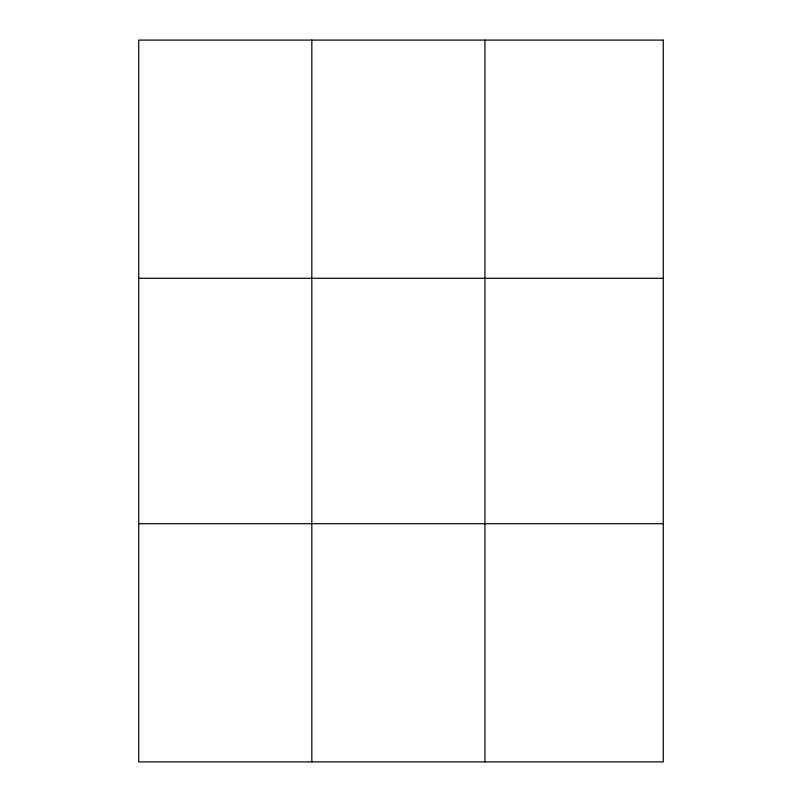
<?xml version="1.0" encoding="UTF-8"?>
<svg xmlns="http://www.w3.org/2000/svg" width="802" height="802" viewBox="0 0 802 802"><rect width="100%" height="100%" fill="white"/><g stroke="black" fill="none" stroke-linecap="round" stroke-linejoin="round"><path stroke-width="1.2" d="M311.828 40.1L311.828 761.9M484.929 40.1L484.929 761.9M138.726 278.294L663.274 278.294M138.726 523.706L663.274 523.706M663.274 40.1L663.274 761.9L138.726 761.9L138.726 40.1L663.274 40.1"/></g></svg>
